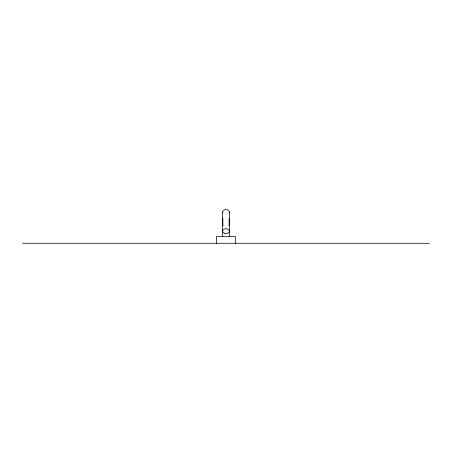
<?xml version="1.0" encoding="UTF-8"?>
<svg xmlns="http://www.w3.org/2000/svg" width="452" height="452" viewBox="0 0 452 452"><rect width="100%" height="100%" fill="white"/><g stroke="black" fill="none" stroke-linecap="round" stroke-linejoin="round"><path stroke-width="0.68" d="M229.328 223.147L229.39 221.587A21.962 20.289 0 0 0 229.175 218.695L229.17 221.09A3.938 1.509 0 0 1 229.39 221.587L228.944 222.282M22.6 243.283L429.4 243.283M223.056 222.282L222.616 221.649A21.962 20.289 0 0 1 222.825 218.695L222.83 221.09A3.938 1.509 0 0 0 222.61 221.587L222.672 223.147M235.492 243.283L235.492 236.503L216.508 236.503L216.508 243.283M229.39 211.999L229.39 236.503M222.61 211.999L222.61 236.503M222.796 221.005A6.605 4.667 0 0 1 222.796 218.808M222.989 213.101A3.39 2.396 0 0 1 226 209.598A3.39 2.396 0 0 1 229.011 213.101M229.181 223.141A14.436 13.334 0 0 1 228.915 225.667M223.085 225.667A14.436 13.334 0 0 1 222.819 223.141M229.198 218.779A6.61 4.673 0 0 1 229.198 221.005M224.305 233.249A3.39 2.396 0 0 0 229.39 231.175A3.39 2.396 0 0 0 224.305 229.096A3.39 2.396 0 0 0 224.305 233.249"/></g></svg>
